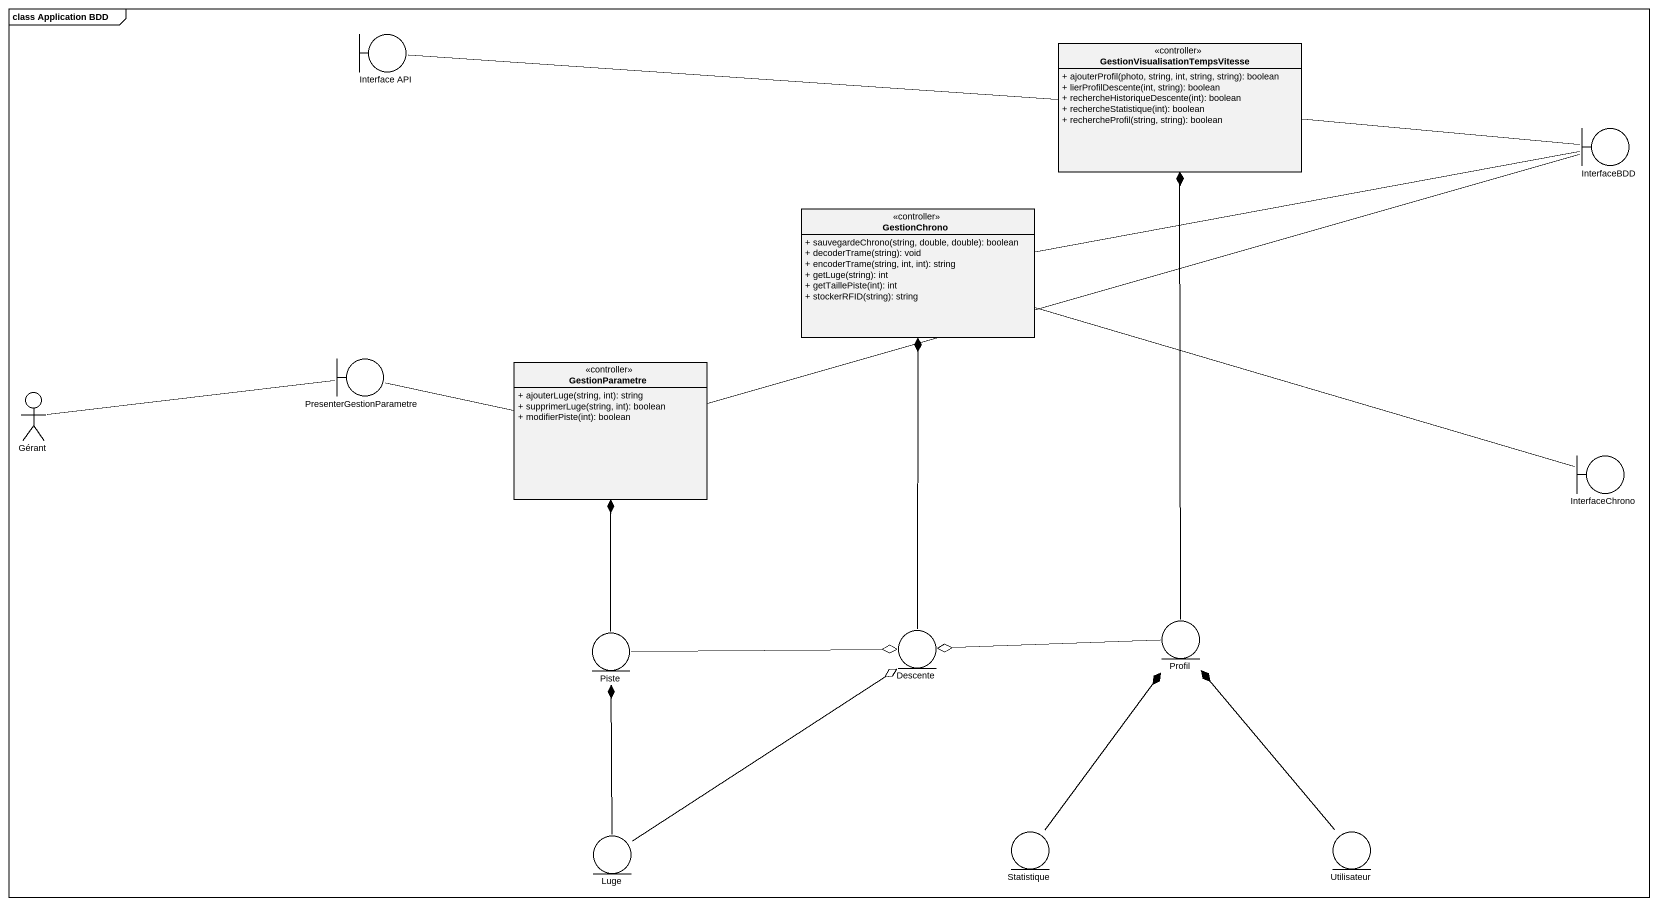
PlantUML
@startuml
mainframe class Application BDD
allowmixing
hide circle
hide empty members
skinparam classAttributeIconSize 0
boundary "Interface API" as Interface_API
class "GestionVisualisationTempsVitesse" as GestionVisualisationTempsVit <<controller>> {
  + ajouterProfil(photo, string, int, string, string): boolean
  + lierProfilDescente(int, string): boolean
  + rechercheHistoriqueDescente(int): boolean
  + rechercheStatistique(int): boolean
  + rechercheProfil(string, string): boolean
}
boundary InterfaceBDD
class GestionChrono <<controller>> {
  + sauvegardeChrono(string, double, double): boolean
  + decoderTrame(string): void
  + encoderTrame(string, int, int): string
  + getLuge(string): int
  + getTaillePiste(int): int
  + stockerRFID(string): string
}
boundary PresenterGestionParametre
class GestionParametre <<controller>> {
  + ajouterLuge(string, int): string
  + supprimerLuge(string, int): boolean
  + modifierPiste(int): boolean
}
actor Gérant
boundary InterfaceChrono
entity Piste
entity Descente
entity Profil
entity Luge
entity Statistique
entity Utilisateur
Interface_API -right- GestionVisualisationTempsVit
GestionVisualisationTempsVit -right- InterfaceBDD
GestionChrono -right- InterfaceBDD
GestionChrono *-- Descente
PresenterGestionParametre -right- GestionParametre
GestionParametre -right- InterfaceBDD
Gérant -right- PresenterGestionParametre
InterfaceChrono -left- GestionChrono
Piste -up-* GestionParametre
Piste -right-o Descente
Profil -up-* GestionVisualisationTempsVit
Profil -left-o Descente
Luge -up-* Piste
Luge -up-o Descente
Statistique -up-* Profil
Utilisateur -up-* Profil
@enduml
